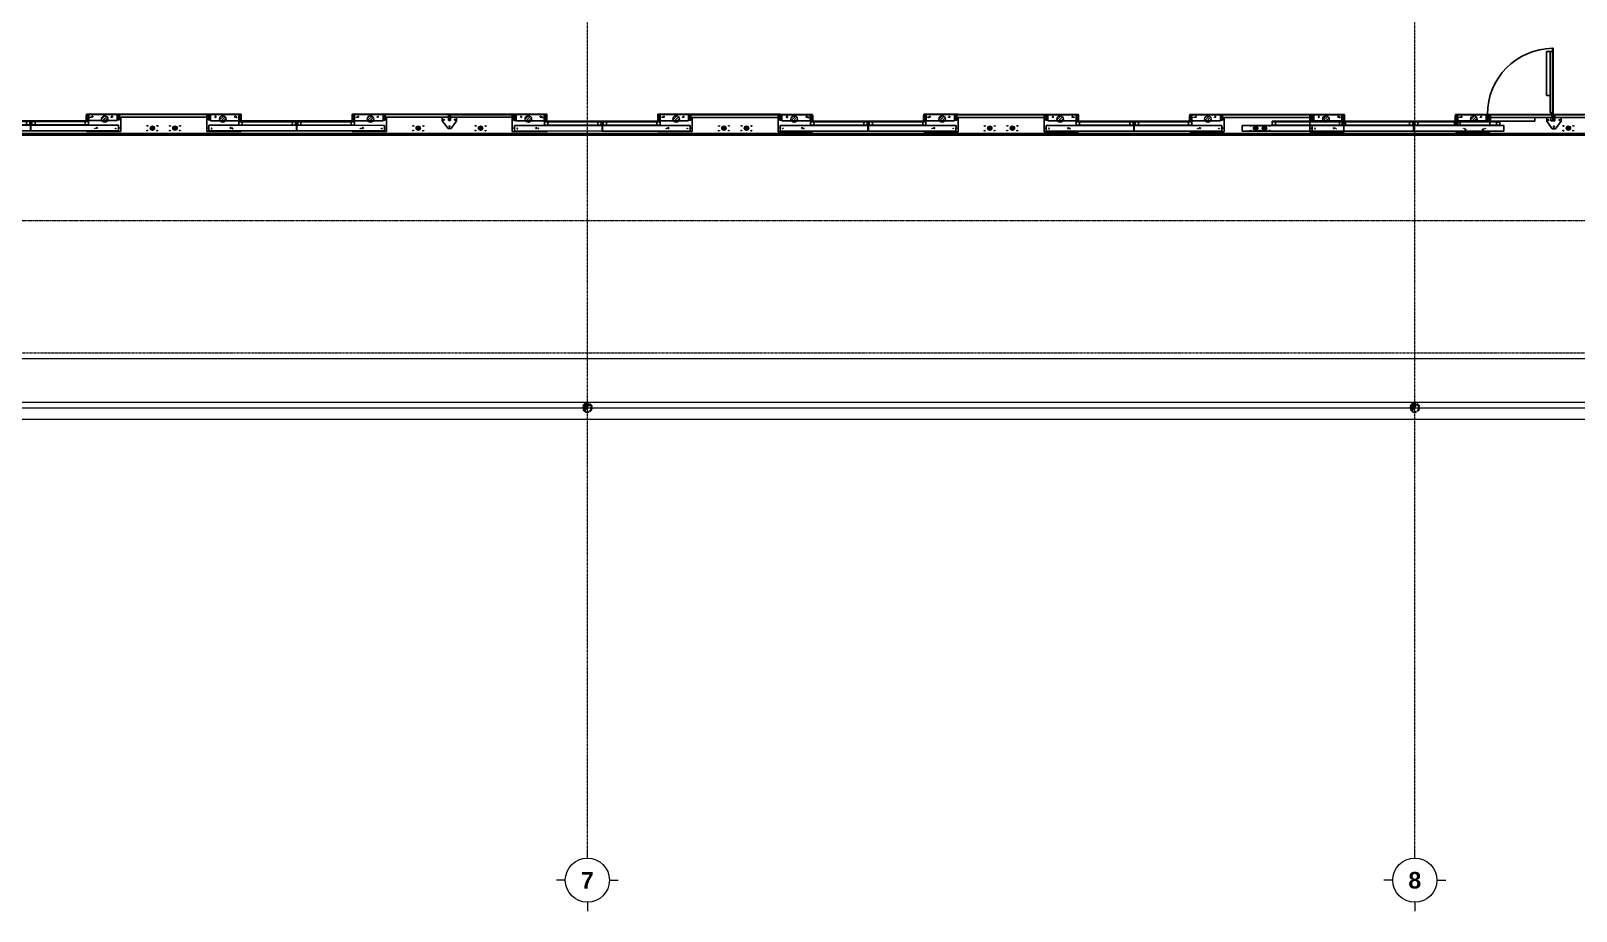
# Model space of a CAD drawing. Header units: millimetres. Extents: x -200069 to 184689, y -19972 to 101699.
# Drawn here: x 12412 to 40424, y -19092 to -3136 of the extents above; entities that cross this region are included whole.
import ezdxf
from ezdxf.enums import TextEntityAlignment as Align

# ---------------------------------------------------------------- set-up
doc = ezdxf.new("R2010")
doc.units = ezdxf.units.MM
for name, pattern in [('CENTER', [50.8, 31.75, -6.35, 6.35, -6.35]), ('HIDDEN', [0.2, 0.1, -0.1]), ('X-45-STST-GRID$0$Grid Line', [9.5, 5, -1.5, 1.5, -1.5]), ('X-45-STST-PL-PF$0$CENTER2', [28.575, 19.05, -3.175, 3.175, -3.175]), ('X-45-STST-PL-PF$0$DASHDOT', [1, 0.5, -0.25, 0, -0.25])]:
    doc.linetypes.add(name, pattern=pattern)
doc.layers.get('Defpoints').update_dxf_attribs({"color": 6})
for name, color, linetype in [('AHM2_MODULE', 2, 'Continuous'), ('AHM_ANCRAGE', 7, 'Continuous'), ('AHM_MODULE', 7, 'Continuous'), ('AHM_VUE_PRINC', 7, 'Continuous'), ('ARC EDGE', 4, 'Continuous'), ('DIM', 255, 'Continuous'), ('EIM', 5, 'Continuous'), ('RC EDGE', 2, 'Continuous'), ('X-45-STST-PL-PF$0$MEP-PL-SW', 140, 'X-45-STST-PL-PF$0$DASHDOT')]:
    doc.layers.add(name, color=color, linetype=linetype)
for name, color, linetype, lineweight in [('ARC_TEXT_100', 2, 'Continuous', 5), ('PSD Anchor Hole', 7, 'Continuous', 15), ('PSD ODS Pene Hole', 5, 'Continuous', 15), ('PSD Pene Hole', 9, 'Continuous', 15), ('X-45-STST-GRID$0$ARC_AXIS_LINE', 240, 'CENTER', 13), ('X-45-STST-PL-PF$0$ARC_FLOOR', 2, 'Continuous', 5), ('X-45-STST-PL-PF$0$ARC_FRAME', 151, 'Continuous', 5), ('X-45-STST-PL-PF$0$ARC_GATE AXIS', 240, 'Continuous', 5)]:
    doc.layers.add(name, color=color, linetype=linetype, lineweight=lineweight)
doc.styles.add('X-45-STST-GRID$0$CP2-CSA-IT-STTST-45012$0$Arial_B', font='arialbd.ttf', dxfattribs={"width": 0.8, "height": 761.067151})

# ---------------------------------------------------------------- blocks, each defined once
blk = doc.blocks.new('X-45-STST-PL-PF$0$PIPE')
h = blk.add_hatch(color=256)
h.dxf.hatch_style = 1
h.paths.add_polyline_path([(50, 0, 1), (0, 0, -1), (-50, 0, 1)])
at = {"ltscale": 100}
for radius in [57, 50]:
    blk.add_circle((0, 0), radius, dxfattribs=at)
for centre, start, end in [((-25, 0), 180, 0), ((25, 0), 0, 180)]:
    blk.add_arc(centre, 25, start, end)
blk = doc.blocks.new('X-45-STST-PL-PF$0$Roof drainage pipe')
at = {"layer": 'X-45-STST-PL-PF$0$MEP-PL-SW', "linetype": 'Continuous', "xscale": 1.473684210526699, "yscale": 1.473684210526699, "zscale": 1.473684210526699, "rotation": 180}
for p in [(22500, -9965), (37500, -9965)]:
    blk.add_blockref('X-45-STST-PL-PF$0$PIPE', p, dxfattribs=at)
blk = doc.blocks.new('PSD FDP hole1')
at = {"layer": 'PSD Pene Hole'}
h = blk.add_hatch(dxfattribs=at)
h.set_pattern_fill('ANSI31', color=8, scale=10)
h.set_pattern_definition([(45, (-2990203.302, -2087212.618), (-22.4506403, 22.4506403), [])])
h.paths.add_polyline_path([(-5, 14, -1), (-125, 14, -1)])
at = {"layer": 'PSD Pene Hole', "color": 240}
blk.add_circle((-65, 14), 60, dxfattribs=at)
blk = doc.blocks.new('PSD FDP AB1')
at = {"layer": 'PSD Anchor Hole', "linetype": 'HIDDEN', "ltscale": 100}
for centre in [(-3, 0), (377, 0), (72, -205), (452, -204)]:
    blk.add_circle(centre, 9, dxfattribs=at)
blk = doc.blocks.new('PSD ODS AB1')
at = {"layer": 'PSD Anchor Hole', "linetype": 'HIDDEN', "ltscale": 10}
for centre in [(0, 85), (0, 0), (180, 85), (180, 0)]:
    blk.add_circle(centre, 9, dxfattribs=at)
blk = doc.blocks.new('PSD ODS hole1')
at = {"layer": 'PSD ODS Pene Hole'}
h = blk.add_hatch(dxfattribs=at)
h.set_pattern_fill('ANSI31', color=8, scale=5)
h.set_pattern_definition([(45, (-2988796.991, -2149653.738), (-11.22532015, 11.22532015), [])])
h.paths.add_polyline_path([(-40, 0, -1), (40, 0, -1)])
at = {"layer": 'PSD ODS Pene Hole', "color": 240}
blk.add_circle((0, 0), 40, dxfattribs=at)
blk = doc.blocks.new('platform nosing')
at = {"layer": 'ARC EDGE', "color": 4, "flags": 128}
blk.add_lwpolyline([(0, -5025), (135000, -5025)], dxfattribs=at)
at = {"layer": 'RC EDGE', "color": 2, "flags": 128}
blk.add_lwpolyline([(-1250, -4995), (135000, -4995)], dxfattribs=at)
at = {"layer": 'DIM', "linetype": 'Continuous', "lineweight": 0}
for name, p in [('PSD FDP hole1', (98635, -4748)), ('PSD FDP hole1', (101315, -4748)), ('PSD FDP hole1', (103455, -4748)), ('PSD FDP hole1', (106135, -4748)), ('PSD ODS hole1', (97705, -4900)), ('PSD ODS hole1', (102115, -4900)), ('PSD ODS hole1', (102275, -4900)), ('PSD ODS hole1', (107785, -4900))]:
    blk.add_blockref(name, p, dxfattribs=at)
at = {"layer": 'PSD Anchor Hole', "color": 1, "rotation": 179.9999999999999}
for p in [(81448, -4906), (86268, -4906), (91808, -4906), (96628, -4906), (101448, -4906), (106268, -4906)]:
    blk.add_blockref('PSD FDP AB1', p, dxfattribs=at)
at = {"layer": 'PSD Anchor Hole', "color": 1, "xscale": -1, "rotation": 180}
for p in [(83192, -4906), (88732, -4906), (93552, -4906), (98372, -4906), (103192, -4906)]:
    blk.add_blockref('PSD FDP AB1', p, dxfattribs=at)
at = {"layer": 'PSD Anchor Hole', "color": 1}
for p in [(82025, -4943), (82435, -4943), (86845, -4943), (87975, -4943), (92385, -4943), (92795, -4943), (97205, -4943), (97615, -4943), (102025, -4943), (102185, -4943), (107695, -4943)]:
    blk.add_blockref('PSD ODS AB1', p, dxfattribs=at)
at = {"layer": 'PSD ODS Pene Hole', "color": 1}
for p in [(82115, -4900), (82525, -4900), (86935, -4900), (88065, -4900), (92475, -4900), (92885, -4900), (97295, -4900)]:
    blk.add_blockref('PSD ODS hole1', p, dxfattribs=at)
at = {"layer": 'PSD Pene Hole', "color": 1}
for p in [(81315, -4748), (83455, -4748), (86135, -4748), (88995, -4748), (91675, -4748), (93815, -4748), (96495, -4748)]:
    blk.add_blockref('PSD FDP hole1', p, dxfattribs=at)
blk = doc.blocks.new('X-45-STST-GRID$0$CP2-CSA-IT-STTST-45012$0$Grid - ACT_Grid Head - Circle-231358-TÂ_NG 1-TÂ_NG TRÊ_T                                                                                  LEVEL 1-GROUND LEVEL')
for p, q in [((0, 4), (0, 5.6)), ((-4, 0), (-5.6, 0)), ((4, 0), (5.6, 0)), ((0, -4), (0, -5.6))]:
    blk.add_line(p, q)
blk.add_circle((0, 0), 4)
at = {"style": 'X-45-STST-GRID$0$CP2-CSA-IT-STTST-45012$0$Arial_B'}
blk.add_attdef('A', text='', height=3, dxfattribs=at).set_placement((0, 0), align=Align.MIDDLE_CENTER)
blk = doc.blocks.new('type_b_gauche_sym_NU')
at = {"layer": 'AHM2_MODULE'}
for p, q in [((193843, 277246), (194466, 277246)), ((193843, 277246), (193843, 276931)), ((193843, 277133), (193843, 277133)), ((193868, 277036), (193868, 276956)), ((193868, 277036), (193909, 277036)), ((193868, 277036), (193909, 276956)), ((193868, 276956), (193909, 277036)), ((193881, 277133), (193881, 277235)), ((193881, 277235), (195470, 277235)), ((195470, 277133), (193881, 277133)), ((193909, 276937), (193909, 277049)), ((193909, 277049), (194423, 277049)), ((194423, 277049), (194423, 276937)), ((194423, 276956), (194423, 277046)), ((194423, 277046), (194468, 277046)), ((194423, 276956), (194468, 277046)), ((194423, 277046), (194468, 276956)), ((194426, 277128), (194426, 277133)), ((194486, 277128), (194426, 277128)), ((194426, 277128), (194426, 277068)), ((194426, 277068), (194486, 277068)), ((194426, 277054), (194426, 277062)), ((195455, 277062), (194426, 277062)), ((195455, 277054), (194426, 277054)), ((194466, 277246), (194466, 277235)), ((194466, 277133), (194466, 277128)), ((194466, 277068), (194466, 277062)), ((194466, 277054), (194466, 277046)), ((194468, 277046), (194468, 276956)), ((194486, 277068), (194486, 277128)), ((195395, 277128), (194486, 277128)), ((194486, 277068), (195455, 277068)), ((195455, 277128), (195395, 277128)), ((195395, 277128), (195395, 277068)), ((195455, 277068), (195455, 277128)), ((195455, 277128), (195473, 277128)), ((195455, 277054), (195455, 277128)), ((195455, 277054), (195455, 277062)), ((195473, 277054), (195455, 277054)), ((195470, 277235), (195470, 277133)), ((195473, 277128), (195473, 277054)), ((194466, 276931), (193843, 276931)), ((193843, 276931), (193843, 276931)), ((193843, 276931), (193877, 276931)), ((193843, 276931), (193868, 276931)), ((193867, 276956), (193908, 276956)), ((193909, 276956), (193868, 276956)), ((193890, 276931), (193886, 276931)), ((193890, 276931), (193890, 276937)), ((194444, 276937), (193890, 276937)), ((193890, 276931), (193890, 276931)), ((194423, 276956), (194468, 276956)), ((194468, 276956), (194423, 276956)), ((194466, 276931), (194423, 276931)), ((194444, 276937), (194444, 276931)), ((194466, 276956), (194466, 276931)), ((194466, 276931), (194466, 276931))]:
    blk.add_line(p, q, dxfattribs=at)
at = {"layer": 'AHM_ANCRAGE', "ltscale": 0.1}
for centre in [(193877, 277181), (194277, 277181), (194002, 276976), (194357, 276976)]:
    blk.add_circle(centre, 9, dxfattribs=at)
blk = doc.blocks.new('type_b_droite_sym_NU')
at = {"layer": 'AHM2_MODULE'}
for p, q in [((216537, 276539), (216519, 276539)), ((216519, 276539), (216519, 276465)), ((218111, 276646), (216522, 276646)), ((216522, 276646), (216522, 276544)), ((216522, 276544), (218111, 276544)), ((216537, 276479), (216537, 276539)), ((216537, 276539), (216597, 276539)), ((216537, 276465), (216537, 276539)), ((217507, 276479), (216537, 276479)), ((216597, 276539), (216597, 276479)), ((216597, 276539), (217507, 276539)), ((217507, 276479), (217507, 276539)), ((217507, 276539), (217567, 276539)), ((217567, 276479), (217507, 276479)), ((218150, 276657), (217527, 276657)), ((217527, 276657), (217527, 276646)), ((217527, 276544), (217527, 276539)), ((217527, 276479), (217527, 276473)), ((217567, 276539), (217567, 276544)), ((217567, 276539), (217567, 276479)), ((218111, 276544), (218111, 276646)), ((218150, 276657), (218150, 276398)), ((218150, 276544), (218150, 276544)), ((219262, 276602), (219159, 276462)), ((219262, 276602), (219317, 276602)), ((219317, 276602), (219419, 276462)), ((216519, 276465), (216537, 276465)), ((216537, 276465), (216537, 276473)), ((216537, 276473), (217567, 276473)), ((216537, 276465), (217567, 276465)), ((217569, 276457), (217524, 276457)), ((217524, 276457), (217524, 276367)), ((217524, 276457), (217569, 276367)), ((217524, 276367), (217569, 276457)), ((217569, 276367), (217524, 276367)), ((217569, 276367), (217524, 276367)), ((217527, 276465), (217527, 276457)), ((217527, 276367), (217527, 276342)), ((217527, 276342), (218150, 276342)), ((217527, 276342), (217569, 276342)), ((217527, 276342), (217527, 276342)), ((217549, 276348), (217549, 276342)), ((218101, 276348), (217549, 276348)), ((217567, 276465), (217567, 276473)), ((217569, 276460), (217569, 276348)), ((218084, 276460), (217569, 276460)), ((217569, 276367), (217569, 276457)), ((218084, 276460), (218084, 276348)), ((218084, 276367), (218084, 276447)), ((218084, 276447), (218124, 276447)), ((218084, 276447), (218124, 276367)), ((218084, 276367), (218124, 276447)), ((218124, 276367), (218084, 276367)), ((218124, 276367), (218084, 276367)), ((218101, 276342), (218101, 276348)), ((218102, 276342), (218102, 276342)), ((218102, 276342), (218107, 276342)), ((218106, 276342), (218106, 276350)), ((219287, 276350), (218106, 276350)), ((219288, 276342), (218107, 276342)), ((218150, 276342), (218116, 276342)), ((218124, 276447), (218124, 276367)), ((218124, 276398), (218124, 276350)), ((219269, 276398), (218124, 276398)), ((219270, 276350), (218125, 276350)), ((218150, 276342), (218125, 276342)), ((218150, 276342), (218150, 276342)), ((219159, 276462), (219159, 276398)), ((219419, 276342), (219159, 276342)), ((219269, 276367), (219269, 276457)), ((219269, 276457), (219309, 276457)), ((219269, 276457), (219309, 276367)), ((219269, 276367), (219309, 276457)), ((219269, 276398), (219269, 276350)), ((219309, 276367), (219269, 276367)), ((219309, 276367), (219269, 276367)), ((219287, 276342), (219287, 276350)), ((219289, 276457), (219309, 276457)), ((219291, 276350), (219291, 276342)), ((220472, 276350), (219291, 276350)), ((220472, 276342), (219292, 276342)), ((219309, 276457), (219309, 276367)), ((219309, 276398), (220455, 276398)), ((219309, 276398), (219309, 276350)), ((219310, 276350), (220456, 276350)), ((219419, 276462), (219419, 276398)), ((220455, 276367), (220455, 276457)), ((220455, 276367), (220495, 276457)), ((220455, 276457), (220495, 276457)), ((220455, 276457), (220495, 276367)), ((220455, 276350), (220455, 276398)), ((220495, 276367), (220455, 276367)), ((220472, 276342), (220472, 276350)), ((220475, 276457), (220495, 276457)), ((220495, 276457), (220495, 276367))]:
    blk.add_line(p, q, dxfattribs=at)
at = {"layer": 'AHM_ANCRAGE', "ltscale": 0.1}
for centre in [(217716, 276592), (218116, 276592), (217636, 276387), (217991, 276387)]:
    blk.add_circle(centre, 9, dxfattribs=at)
at = {"layer": 'AHM_ANCRAGE'}
for centre in [(219289, 276562), (219189, 276442), (219389, 276442)]:
    blk.add_circle(centre, 9, dxfattribs=at)
blk = doc.blocks.new('type_b_sym_NU')
at = {"layer": 'AHM_MODULE'}
for name, p in [('type_b_gauche_sym_NU', (5762, 4914)), ('type_b_droite_sym_NU', (-15283, 5503))]:
    blk.add_blockref(name, p, dxfattribs=at)
blk = doc.blocks.new('type_a_droit_sym_NU')
at = {"layer": 'AHM2_MODULE'}
for p, q in [((202682, 275151), (202664, 275151)), ((202664, 275151), (202664, 275077)), ((202664, 275077), (202682, 275077)), ((204256, 275258), (202667, 275258)), ((202667, 275258), (202667, 275156)), ((202667, 275156), (204256, 275156)), ((202682, 275091), (202682, 275151)), ((202682, 275151), (202742, 275151)), ((202682, 275077), (202682, 275151)), ((203652, 275091), (202682, 275091)), ((202682, 275077), (202682, 275085)), ((202682, 275085), (203712, 275085)), ((202682, 275077), (203712, 275077)), ((202742, 275151), (202742, 275091)), ((202742, 275151), (203652, 275151)), ((203652, 275091), (203652, 275151)), ((203652, 275151), (203712, 275151)), ((203712, 275091), (203652, 275091)), ((204295, 275269), (203672, 275269)), ((203672, 275269), (203672, 275258)), ((203672, 275156), (203672, 275151)), ((203672, 275091), (203672, 275085)), ((203672, 275077), (203672, 275069)), ((203712, 275151), (203712, 275156)), ((203712, 275151), (203712, 275091)), ((203712, 275077), (203712, 275085)), ((204256, 275156), (204256, 275258)), ((204295, 275269), (204295, 275010)), ((204295, 275156), (204295, 275156)), ((203714, 275069), (203669, 275069)), ((203669, 275069), (203669, 274979)), ((203669, 275069), (203714, 274979)), ((203669, 274979), (203714, 275069)), ((203714, 274979), (203669, 274979)), ((203714, 274979), (203669, 274979)), ((203672, 274979), (203672, 274954)), ((203672, 274954), (204295, 274954)), ((203672, 274954), (203714, 274954)), ((203672, 274954), (203672, 274954)), ((203694, 274960), (203694, 274954)), ((204246, 274960), (203694, 274960)), ((203714, 275072), (203714, 274960)), ((204229, 275072), (203714, 275072)), ((203714, 274979), (203714, 275069)), ((204229, 275072), (204229, 274960)), ((204229, 274979), (204229, 275059)), ((204229, 275059), (204269, 275059)), ((204229, 275059), (204269, 274979)), ((204229, 274979), (204269, 275059)), ((204269, 274979), (204229, 274979)), ((204269, 274979), (204229, 274979)), ((204246, 274954), (204246, 274960)), ((204247, 274954), (204247, 274954)), ((204247, 274954), (204252, 274954)), ((205897, 274962), (204251, 274962)), ((204251, 274954), (204251, 274962)), ((204251, 274954), (205897, 274954)), ((204295, 274954), (204261, 274954)), ((204269, 275059), (204269, 274979)), ((204269, 274979), (204269, 275010)), ((204269, 275010), (204269, 274962)), ((204269, 275010), (205880, 275010)), ((204295, 274954), (204270, 274954)), ((204295, 274954), (204295, 274954)), ((205880, 274979), (205920, 275059)), ((205880, 275059), (205920, 274979)), ((205880, 275059), (205920, 275059)), ((205880, 275059), (205880, 274979)), ((205880, 275010), (205880, 274962)), ((205920, 274979), (205880, 274979)), ((205897, 274954), (205897, 274962)), ((205920, 275059), (205920, 274979))]:
    blk.add_line(p, q, dxfattribs=at)
at = {"layer": 'AHM_ANCRAGE', "ltscale": 0.1}
for centre in [(203861, 275204), (204261, 275204), (203781, 274999), (204136, 274999)]:
    blk.add_circle(centre, 9, dxfattribs=at)
blk = doc.blocks.new('type_a_gauche_sym_NU')
at = {"layer": 'AHM2_MODULE'}
for p, q in [((199537, 275255), (200160, 275255)), ((199537, 275255), (199537, 274940)), ((199575, 275141), (199575, 275243)), ((199575, 275243), (201164, 275243)), ((201164, 275141), (199575, 275141)), ((200120, 275136), (200120, 275141)), ((200180, 275136), (200120, 275136)), ((200120, 275136), (200120, 275076)), ((200120, 275076), (200180, 275076)), ((200160, 275255), (200160, 275243)), ((200160, 275141), (200160, 275136)), ((200160, 275076), (200160, 275070)), ((200180, 275076), (200180, 275136)), ((201089, 275136), (200180, 275136)), ((200180, 275076), (201149, 275076)), ((201149, 275136), (201089, 275136)), ((201089, 275136), (201089, 275076)), ((201149, 275076), (201149, 275136)), ((201149, 275136), (201167, 275136)), ((201149, 275062), (201149, 275136)), ((201164, 275243), (201164, 275141)), ((201167, 275136), (201167, 275062)), ((200160, 274940), (199537, 274940)), ((199537, 274940), (199537, 274940)), ((199537, 274940), (199571, 274940)), ((199537, 274940), (199562, 274940)), ((199563, 274965), (199603, 275045)), ((199603, 275045), (199563, 275045)), ((199563, 275045), (199603, 274965)), ((199563, 275045), (199563, 274965)), ((199563, 274965), (199603, 274965)), ((199584, 274940), (199580, 274940)), ((199584, 274940), (199584, 274946)), ((200138, 274946), (199584, 274946)), ((199584, 274940), (199584, 274940)), ((199603, 274946), (199603, 275057)), ((199603, 275057), (200117, 275057)), ((199603, 274965), (199603, 275045)), ((200117, 275057), (200117, 274946)), ((200117, 274965), (200117, 275055)), ((200117, 275055), (200162, 275055)), ((200117, 274965), (200162, 275055)), ((200117, 275055), (200162, 274965)), ((200117, 274965), (200162, 274965)), ((200162, 274965), (200117, 274965)), ((200160, 274940), (200117, 274940)), ((200120, 275062), (200120, 275070)), ((201149, 275070), (200120, 275070)), ((201149, 275062), (200120, 275062)), ((200138, 274946), (200138, 274940)), ((200160, 275062), (200160, 275055)), ((200160, 274965), (200160, 274940)), ((200160, 274940), (200160, 274940)), ((200162, 275055), (200162, 274965)), ((201149, 275062), (201149, 275070)), ((201167, 275062), (201149, 275062))]:
    blk.add_line(p, q, dxfattribs=at)
at = {"layer": 'AHM_ANCRAGE', "ltscale": 0.1}
for centre in [(199571, 275190), (199971, 275190), (199696, 274985), (200051, 274985)]:
    blk.add_circle(centre, 9, dxfattribs=at)
blk = doc.blocks.new('type_a_sym_NU')
at = {"layer": 'AHM_MODULE'}
for name, p in [('type_a_gauche_sym_NU', (477, 2519)), ('type_a_droit_sym_NU', (-1019, 2504))]:
    blk.add_blockref(name, p, dxfattribs=at)
blk = doc.blocks.new('type_c_gauche_sym_NU')
at = {"layer": 'AHM2_MODULE', "ltscale": 0.2}
for p, q in [((204162, 268012), (206001, 268012)), ((204162, 267910), (204162, 268012)), ((206001, 267910), (204162, 267910)), ((204707, 267905), (204707, 267910)), ((204767, 267905), (204707, 267905)), ((204707, 267905), (204707, 267845)), ((204707, 267845), (204767, 267845)), ((204707, 267831), (204707, 267839)), ((204707, 267839), (205986, 267839)), ((204707, 267831), (206004, 267831)), ((204747, 267910), (204747, 267905)), ((204767, 267845), (204767, 267905)), ((204767, 267905), (205986, 267905)), ((204767, 267845), (205986, 267845)), ((205926, 267910), (205966, 267910)), ((205926, 267905), (205926, 267910)), ((205926, 267905), (205926, 267845)), ((205966, 267910), (205966, 267905)), ((205986, 267905), (206004, 267905)), ((205986, 267845), (205986, 267905)), ((205986, 267831), (205986, 267905)), ((205986, 267831), (205986, 267839)), ((206001, 268012), (206001, 267910)), ((206004, 267905), (206004, 267831))]:
    blk.add_line(p, q, dxfattribs=at)
at = {"layer": 'AHM2_MODULE'}
for p, q in [((205390, 268024), (206013, 268024)), ((205390, 268024), (205390, 267709)), ((205415, 267814), (205415, 267734)), ((205415, 267814), (205456, 267814)), ((205415, 267734), (205456, 267814)), ((205415, 267814), (205456, 267734)), ((205428, 267910), (205428, 268012)), ((205428, 268012), (207267, 268012)), ((207267, 267910), (205428, 267910)), ((205456, 267715), (205456, 267826)), ((205456, 267826), (205970, 267826)), ((205456, 267735), (205456, 267815)), ((205970, 267826), (205970, 267715)), ((205970, 267734), (205970, 267824)), ((205970, 267824), (206015, 267824)), ((205970, 267734), (206015, 267824)), ((205970, 267824), (206015, 267734)), ((205973, 267905), (205973, 267910)), ((206033, 267905), (205973, 267905)), ((205973, 267905), (205973, 267845)), ((205973, 267845), (206033, 267845)), ((205973, 267831), (205973, 267839)), ((205973, 267839), (207252, 267839)), ((205973, 267831), (207270, 267831)), ((206013, 268024), (206013, 268012)), ((206013, 267910), (206013, 267905)), ((206013, 267845), (206013, 267839)), ((206013, 267831), (206013, 267824)), ((206015, 267824), (206015, 267734)), ((206033, 267845), (206033, 267905)), ((206033, 267905), (207252, 267905)), ((206033, 267845), (207252, 267845)), ((207192, 267905), (207192, 267910)), ((207192, 267910), (207232, 267910)), ((207192, 267905), (207192, 267845)), ((207232, 267910), (207232, 267905)), ((207252, 267845), (207252, 267905)), ((207252, 267831), (207252, 267905)), ((207252, 267905), (207270, 267905)), ((207252, 267831), (207252, 267839)), ((207267, 268012), (207267, 267910)), ((207270, 267905), (207270, 267831)), ((206013, 267709), (205390, 267709)), ((205390, 267709), (205390, 267709)), ((205415, 267734), (205415, 267765)), ((205415, 267734), (205456, 267734)), ((205456, 267734), (205415, 267734)), ((205437, 267709), (205433, 267709)), ((205437, 267709), (205437, 267715)), ((205991, 267715), (205437, 267715)), ((205437, 267709), (205437, 267709)), ((205970, 267734), (206015, 267734)), ((206015, 267734), (205970, 267734)), ((206013, 267709), (205970, 267709)), ((205991, 267715), (205991, 267709)), ((206013, 267734), (206013, 267709)), ((206013, 267709), (206013, 267709))]:
    blk.add_line(p, q, dxfattribs=at)
at = {"layer": 'AHM_ANCRAGE', "ltscale": 0.1}
for centre in [(205424, 267959), (205824, 267959), (205549, 267754), (205904, 267754)]:
    blk.add_circle(centre, 9, dxfattribs=at)
blk = doc.blocks.new('type_c_droite_sym_NU')
at = {"layer": 'AHM2_MODULE'}
for p, q in [((199846, 268406), (200584, 268406)), ((199846, 268406), (199846, 268332)), ((199849, 268513), (199849, 268411)), ((199849, 268513), (201483, 268513)), ((201483, 268411), (199849, 268411)), ((199864, 268346), (199864, 268406)), ((199864, 268332), (199864, 268406)), ((199884, 268411), (199884, 268406)), ((199924, 268406), (199924, 268411)), ((199924, 268411), (199924, 268411)), ((199924, 268406), (199924, 268346)), ((200584, 268346), (200584, 268406)), ((200584, 268406), (200644, 268406)), ((201227, 268525), (200604, 268525)), ((200604, 268525), (200604, 268513)), ((200604, 268525), (200604, 268525)), ((200604, 268525), (200793, 268525)), ((200604, 268411), (200604, 268406)), ((200644, 268406), (200644, 268411)), ((200644, 268406), (200644, 268346)), ((201227, 268525), (201227, 268513)), ((201227, 268411), (201227, 268315)), ((201483, 268411), (201483, 268513)), ((202359, 268470), (202257, 268330)), ((202414, 268470), (202359, 268470)), ((202414, 268470), (202517, 268330)), ((199846, 268332), (200644, 268332)), ((200584, 268346), (199864, 268346)), ((199864, 268340), (200644, 268340)), ((200644, 268346), (200584, 268346)), ((200646, 268325), (200601, 268325)), ((200601, 268325), (200601, 268235)), ((200601, 268325), (200646, 268235)), ((200601, 268235), (200646, 268325)), ((200646, 268235), (200601, 268235)), ((200646, 268235), (200601, 268235)), ((200604, 268346), (200604, 268340)), ((200604, 268332), (200604, 268325)), ((200604, 268235), (200604, 268210)), ((200604, 268210), (201227, 268210)), ((200604, 268210), (200646, 268210)), ((200604, 268210), (200604, 268210)), ((200626, 268216), (200626, 268210)), ((201179, 268216), (200626, 268216)), ((200644, 268332), (200644, 268340)), ((200646, 268327), (200646, 268216)), ((201161, 268327), (200646, 268327)), ((200646, 268235), (200646, 268325)), ((201161, 268327), (201161, 268216)), ((201161, 268235), (201161, 268315)), ((201161, 268315), (201201, 268315)), ((201161, 268315), (201201, 268235)), ((201161, 268235), (201201, 268315)), ((201201, 268235), (201161, 268235)), ((201201, 268235), (201161, 268235)), ((201179, 268210), (201179, 268216)), ((201180, 268210), (201180, 268210)), ((201180, 268210), (201184, 268210)), ((202369, 268218), (201183, 268218)), ((201183, 268210), (201183, 268218)), ((201183, 268210), (202369, 268210)), ((201227, 268210), (201193, 268210)), ((201201, 268315), (201201, 268235)), ((201201, 268315), (201227, 268315)), ((201201, 268235), (201201, 268266)), ((201227, 268235), (201201, 268235)), ((201227, 268210), (201202, 268210)), ((201227, 268316), (201238, 268316)), ((201227, 268315), (201227, 268235)), ((201238, 268274), (201227, 268274)), ((201227, 268235), (201227, 268218)), ((201227, 268218), (201227, 268218)), ((201227, 268218), (201227, 268218)), ((201227, 268210), (201227, 268210)), ((201238, 268316), (201238, 268274)), ((201240, 268331), (202040, 268331)), ((201240, 268264), (201240, 268331)), ((201240, 268218), (201240, 268264)), ((201240, 268264), (202352, 268264)), ((202040, 268331), (202040, 268264)), ((202257, 268330), (202257, 268266)), ((202257, 268210), (202517, 268210)), ((202367, 268325), (202331, 268325)), ((202331, 268325), (202331, 268266)), ((202331, 268266), (202367, 268266)), ((202352, 268264), (202352, 268218)), ((202352, 268218), (202352, 268224)), ((202352, 268224), (202378, 268224)), ((202352, 268218), (202352, 268218)), ((202352, 268218), (202352, 268218)), ((202407, 268325), (202367, 268325)), ((202367, 268325), (202367, 268235)), ((202367, 268235), (202407, 268325)), ((202367, 268325), (202407, 268235)), ((202367, 268235), (202367, 268266)), ((202367, 268235), (202407, 268235)), ((202407, 268235), (202367, 268235)), ((202369, 268210), (202369, 268218)), ((202372, 268218), (202369, 268218)), ((202372, 268204), (202372, 268218)), ((202378, 268210), (202378, 268235)), ((202384, 268204), (202384, 268235)), ((202387, 268210), (202387, 268235)), ((202389, 268210), (202389, 268218)), ((203548, 268218), (202389, 268218)), ((202389, 268210), (203548, 268210)), ((202407, 268235), (202407, 268325)), ((202407, 268266), (203530, 268266)), ((202407, 268266), (202407, 268218)), ((202407, 268235), (202407, 268266)), ((202517, 268330), (202517, 268264)), ((203530, 268235), (203570, 268325)), ((203530, 268325), (203570, 268235)), ((203530, 268325), (203530, 268235)), ((203570, 268325), (203530, 268325)), ((203530, 268266), (203530, 268218)), ((203530, 268235), (203530, 268266)), ((203570, 268235), (203530, 268235)), ((203548, 268210), (203548, 268218)), ((203570, 268235), (203570, 268325))]:
    blk.add_line(p, q, dxfattribs=at)
at = {"layer": 'AHM2_MODULE', "ltscale": 0.2}
for p, q in [((200612, 268406), (200612, 268332)), ((200612, 268406), (201350, 268406)), ((200630, 268346), (200630, 268406)), ((200630, 268332), (200630, 268406)), ((200690, 268406), (200690, 268346)), ((201350, 268406), (201410, 268406)), ((201350, 268346), (201350, 268406)), ((201410, 268406), (201410, 268346)), ((200612, 268332), (201410, 268332)), ((201350, 268346), (200630, 268346)), ((200630, 268340), (201410, 268340)), ((201410, 268346), (201350, 268346)), ((201410, 268332), (201410, 268340)), ((202318, 268177), (202364, 268177)), ((202318, 267066), (202318, 268177)), ((202372, 268204), (202358, 268204)), ((202358, 268177), (202358, 268204)), ((202364, 268198), (202364, 268195)), ((202378, 268198), (202364, 268198)), ((202372, 268195), (202364, 268195)), ((202364, 268195), (202364, 267009)), ((202372, 267009), (202372, 268195)), ((202251, 267866), (202318, 267866)), ((202251, 267066), (202251, 267866)), ((202318, 267066), (202251, 267066)), ((202364, 267066), (202318, 267066)), ((202372, 267009), (202364, 267009))]:
    blk.add_line(p, q, dxfattribs=at)
at = {"layer": 'AHM2_MODULE'}
blk.add_circle((202378, 268204), 6, dxfattribs=at)
at = {"layer": 'AHM2_MODULE', "ltscale": 0.2}
blk.add_circle((202378, 268204), 6, dxfattribs=at)
blk.add_arc((202378, 268204), 1195, 179.7123, 269.3286, dxfattribs=at)
at = {"layer": 'AHM_ANCRAGE', "ltscale": 0.1}
for centre in [(200783, 268483), (201103, 268483), (200713, 268255), (201068, 268255)]:
    blk.add_circle(centre, 9, dxfattribs=at)
at = {"layer": 'AHM_ANCRAGE'}
for centre in [(202387, 268430), (202287, 268310), (202487, 268310)]:
    blk.add_circle(centre, 9, dxfattribs=at)
blk = doc.blocks.new('type_c_sym_NU')
at = {"layer": 'AHM_MODULE'}
for name, p in [('type_c_gauche_sym_NU', (-4810, 14415)), ('type_c_droite_sym_NU', (2614, 13914))]:
    blk.add_blockref(name, p, dxfattribs=at)
blk = doc.blocks.new('platform 2')
at = {"layer": 'AHM_VUE_PRINC'}
for p, q in [((-30789, 74935), (18931, 74935)), ((18931, 74935), (-30789, 74935))]:
    blk.add_line(p, q, dxfattribs=at)
at = {"layer": 'AHM_MODULE', "xscale": -1, "rotation": 179.9857264227701}
for name, p in [('type_c_sym_NU', (-165153, 357483)), ('type_a_sym_NU', (-189408, 352824)), ('type_b_sym_NU', (-184178, 357209)), ('type_a_sym_NU', (-179048, 352821)), ('type_a_sym_NU', (-174228, 352820)), ('type_a_sym_NU', (-169408, 352819))]:
    blk.add_blockref(name, p, dxfattribs=at)

msp = doc.modelspace()

# ---------------------------------------------------------------- linework, layer by layer
at = {"layer": 'X-45-STST-GRID$0$ARC_AXIS_LINE', "linetype": 'X-45-STST-GRID$0$Grid Line'}
for p, q in [((22500, -17972), (22500, 11143)), ((37500, -17972), (37500, 11143)), ((-90950, -8975), (100848, -8975))]:
    msp.add_line(p, q, dxfattribs=at)
at = {"layer": 'X-45-STST-PL-PF$0$ARC_FLOOR'}
msp.add_lwpolyline([(-68750, -5025), (68750, -5025)], dxfattribs=at)
msp.add_lwpolyline([(-68400, -9075), (68400, -9075), (68400, -9875), (-68400, -9875)], close=True, dxfattribs=at)
at = {"layer": 'X-45-STST-PL-PF$0$ARC_FRAME', "linetype": 'Continuous'}
msp.add_lwpolyline([(-68400, -10175), (68400, -10175), (68400, -9975), (-68400, -9975)], close=True, dxfattribs=at)
at = {"layer": 'X-45-STST-PL-PF$0$ARC_GATE AXIS', "linetype": 'X-45-STST-PL-PF$0$CENTER2', "lineweight": 18}
msp.add_lwpolyline([(-129114, -6575), (184689, -6575)], dxfattribs=at)

# ---------------------------------------------------------------- block references
at = {"color": 244, "linetype": 'Continuous', "true_color": 0x991b1e}
msp.add_blockref('X-45-STST-PL-PF$0$Roof drainage pipe', (0, 0), dxfattribs=at)
at = {"layer": 'ARC_TEXT_100'}
ref = msp.add_blockref('X-45-STST-GRID$0$CP2-CSA-IT-STTST-45012$0$Grid - ACT_Grid Head - Circle-231358-TÂ_NG 1-TÂ_NG TRÊ_T                                                                                  LEVEL 1-GROUND LEVEL', (22500, -18532), dxfattribs=dict(at, xscale=100, yscale=100, zscale=100))
ref.add_attrib('A', '7', dxfattribs={"layer": '0', "height": 300, "style": 'X-45-STST-GRID$0$CP2-CSA-IT-STTST-45012$0$Arial_B'}).set_placement((22500, -18532), align=Align.MIDDLE_CENTER)
ref.add_attrib('A', '7', dxfattribs={"layer": '0', "height": 300, "style": 'X-45-STST-GRID$0$CP2-CSA-IT-STTST-45012$0$Arial_B'}).set_placement((22500, -18532), align=Align.MIDDLE_CENTER)
ref.add_attrib('A', '7', dxfattribs={"layer": '0', "height": 300, "style": 'X-45-STST-GRID$0$CP2-CSA-IT-STTST-45012$0$Arial_B'}).set_placement((22500, -18532), align=Align.MIDDLE_CENTER)
ref.add_attrib('A', '7', dxfattribs={"layer": '0', "height": 300, "style": 'X-45-STST-GRID$0$CP2-CSA-IT-STTST-45012$0$Arial_B'}).set_placement((22500, -18532), align=Align.MIDDLE_CENTER)
ref = msp.add_blockref('X-45-STST-GRID$0$CP2-CSA-IT-STTST-45012$0$Grid - ACT_Grid Head - Circle-231358-TÂ_NG 1-TÂ_NG TRÊ_T                                                                                  LEVEL 1-GROUND LEVEL', (37500, -18532), dxfattribs=dict(at, xscale=100, yscale=100, zscale=100))
ref.add_attrib('A', '8', dxfattribs={"layer": '0', "height": 300, "style": 'X-45-STST-GRID$0$CP2-CSA-IT-STTST-45012$0$Arial_B'}).set_placement((37500, -18532), align=Align.MIDDLE_CENTER)
ref.add_attrib('A', '8', dxfattribs={"layer": '0', "height": 300, "style": 'X-45-STST-GRID$0$CP2-CSA-IT-STTST-45012$0$Arial_B'}).set_placement((37500, -18532), align=Align.MIDDLE_CENTER)
ref.add_attrib('A', '8', dxfattribs={"layer": '0', "height": 300, "style": 'X-45-STST-GRID$0$CP2-CSA-IT-STTST-45012$0$Arial_B'}).set_placement((37500, -18532), align=Align.MIDDLE_CENTER)
ref.add_attrib('A', '8', dxfattribs={"layer": '0', "height": 300, "style": 'X-45-STST-GRID$0$CP2-CSA-IT-STTST-45012$0$Arial_B'}).set_placement((37500, -18532), align=Align.MIDDLE_CENTER)
at = {"layer": 'Defpoints'}
msp.add_blockref('platform nosing', (-67500, 0), dxfattribs=at)
at = {"layer": 'EIM'}
msp.add_blockref('platform 2', (243, -79960), dxfattribs=at)

doc.saveas('drawing.dxf')
